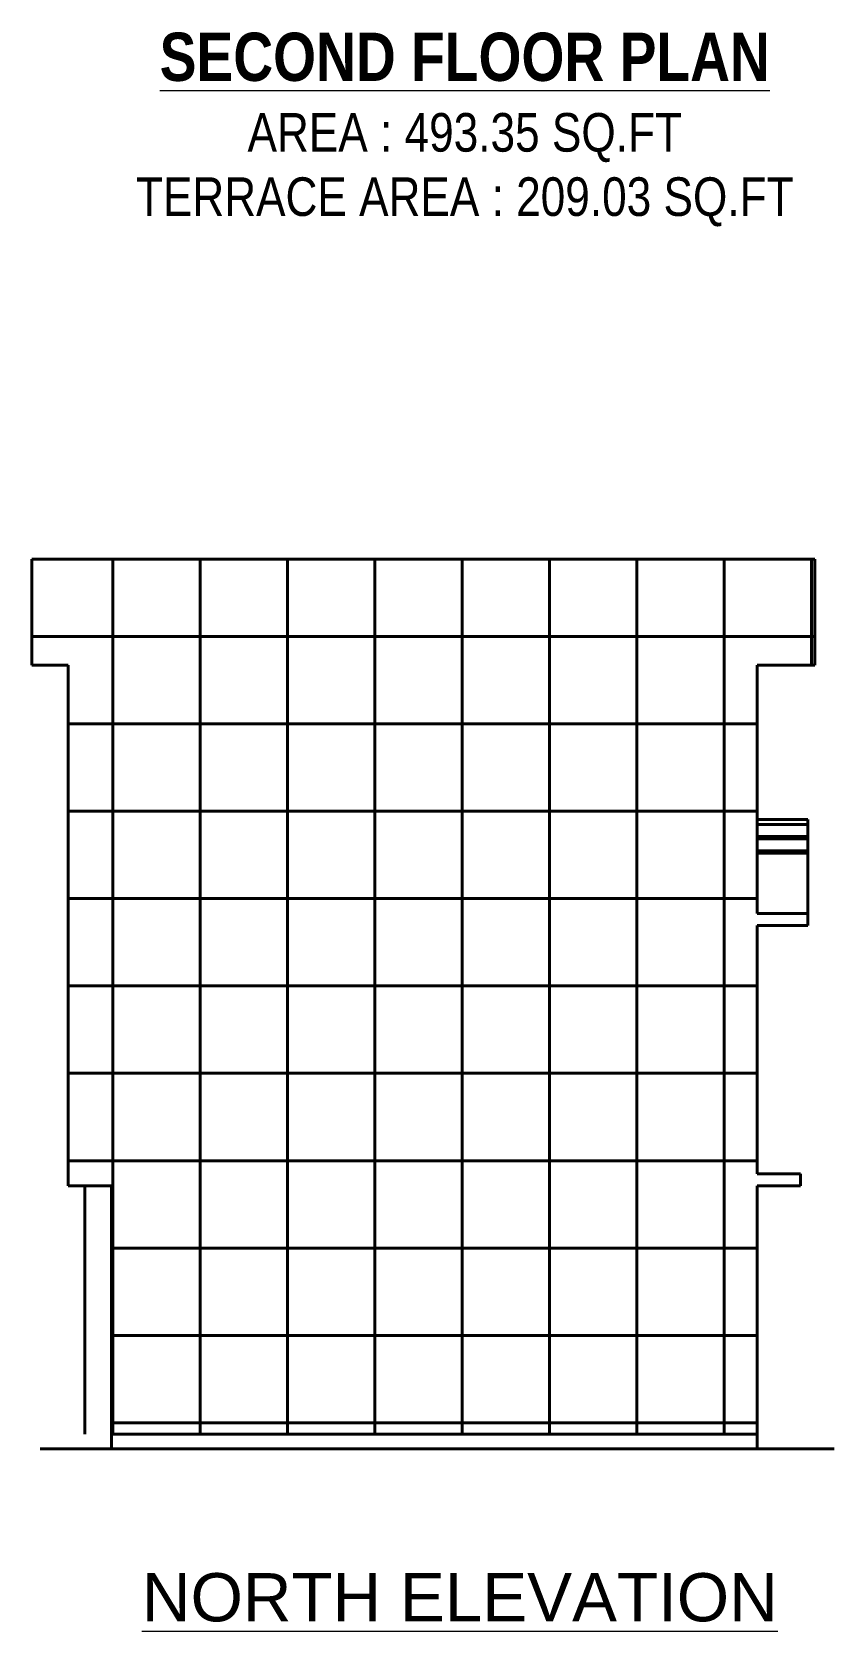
# Model space of a CAD drawing. Header units: inches. Extents: x 160056 to 168773, y -25300 to -22134.
# Drawn here: x 162164 to 162497, y -24391 to -23728 of the extents above; entities that cross this region are included whole.
import ezdxf

# ---------------------------------------------------------------- set-up
doc = ezdxf.new("R2010")
doc.units = ezdxf.units.IN
doc.header["$LTSCALE"] = 0.5
doc.header["$MEASUREMENT"] = 0
doc.layers.add('Text-100.w', color=254, linetype='Continuous', lineweight=9)
doc.layers.add('wall', color=1, linetype='Continuous', lineweight=40)
doc.styles.add('arial', font='arial.ttf')

msp = doc.modelspace()

# ---------------------------------------------------------------- hatches: boundary and pattern name
at = {"layer": 'wall'}
h = msp.add_hatch(dxfattribs=at)
h.set_pattern_fill('NET', color=256, scale=290, style=0)
h.set_pattern_definition([(0, (-4443.67, -1793.794), (0, 36.25), []), (90, (-4443.67, -1793.794), (-36.25, 2e-15), [])])
h.paths.add_polyline_path([(162197, -24206.76), (162197, -24309.76), (162465, -24309.76), (162465, -24206.76), (162483, -24206.76), (162483, -24201.76), (162465, -24201.76), (162465, -24098.76), (162486, -24098.76), (162486, -24093.76), (162465, -24093.76), (162465, -23990.76), (162489, -23990.76), (162489, -23946.76), (162164, -23946.76), (162164, -23990.76), (162179, -23990.76), (162179, -24206.76)])

# ---------------------------------------------------------------- linework, layer by layer
for p, q in [((162164, -23946.76), (162164, -23990.76)), ((162164, -23946.76), (162489, -23946.76)), ((162489, -23946.76), (162489, -23990.76)), ((162164, -23990.76), (162179, -23990.76)), ((162179, -24206.76), (162179, -23990.76)), ((162465, -23990.76), (162489, -23990.76)), ((162465, -24093.76), (162465, -23990.76)), ((162465, -24054.76), (162486, -24054.76)), ((162465, -24056.76), (162486, -24056.76)), ((162486, -24098.76), (162486, -24054.76)), ((162465, -24061.76), (162486, -24061.76)), ((162465, -24062.76), (162486, -24062.76)), ((162465, -24067.76), (162486, -24067.76)), ((162465, -24068.76), (162486, -24068.76)), ((162465, -24093.76), (162486, -24093.76)), ((162465, -24098.76), (162486, -24098.76)), ((162465, -24201.76), (162465, -24098.76)), ((162465, -24201.76), (162483, -24201.76)), ((162483, -24206.76), (162483, -24201.76)), ((162179, -24206.76), (162197, -24206.76)), ((162186, -24309.76), (162186, -24206.76)), ((162197, -24315.76), (162197, -24206.76)), ((162465, -24206.76), (162483, -24206.76)), ((162465, -24315.76), (162465, -24206.76)), ((162197, -24309.76), (162465, -24309.76)), ((162197, -24309.76), (162197, -24315.76)), ((162167.39, -24315.76), (162496.91, -24315.76))]:
    msp.add_line(p, q, dxfattribs=at)

# ---------------------------------------------------------------- texts
at = {"layer": 'Text-100.w', "insert": (162343.63, -23728.33), "char_height": 20, "width": 569.1024, "attachment_point": 2, "style": 'arial'}
msp.add_mtext('\\A1;{\\fArial Narrow|b1|i0|c0|p34;\\LSECOND FLOOR PLAN\\P\\fArial Narrow|b0|i0|c0|p34;\\H0.8x;\\lAREA : 493.35 SQ.FT\\PTERRACE AREA : 209.03 SQ.FT}', dxfattribs=at)
at = {"layer": 'Text-100.w', "insert": (162341.6, -24367.38), "char_height": 20, "attachment_point": 2, "style": 'arial'}
msp.add_mtext_dynamic_manual_height_columns('{\\LNORTH ELEVATION}', width=940.9712, gutter_width=100, heights=[0], dxfattribs=at)

doc.saveas('drawing.dxf')
